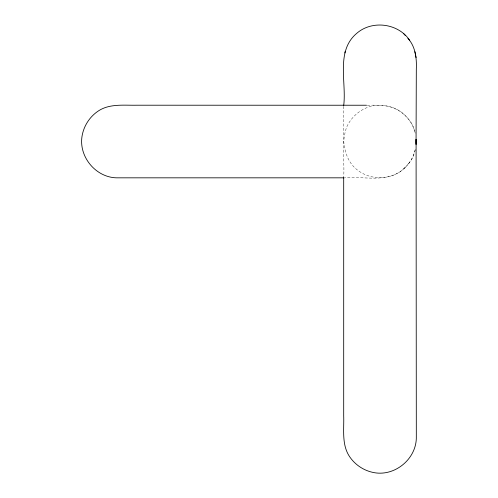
<?xml version="1.0" encoding="UTF-8"?>
<svg xmlns="http://www.w3.org/2000/svg" width="498" height="498" viewBox="0 0 498 498"><rect width="100%" height="100%" fill="white"/><g stroke="black" fill="none" stroke-linecap="round" stroke-linejoin="round"><path stroke-width="0.37" stroke-dasharray="2.49 1.87" d="M415.214 149.549C413.944 154.934 411.778 160.3 407.887 164.328M415.232 149.861C413.278 158.613 407.781 166.264 400.548 171.461C384.12 182.486 363.167 176.124 344.821 177.83M343.695 106.311C344.211 128.739 337.756 159.372 361.673 172.862C375.343 180.811 394.528 178.919 405.384 167.085M403.828 168.822L409.705 162.304M367.275 105.24C378.617 105.041 390.874 104.624 400.548 111.577C407.781 116.775 413.278 124.432 415.232 133.178M415.114 132.717C410.613 111.845 385.776 99.438 366.273 107.904C357.57 111.596 350.486 118.568 346.633 127.202C341.012 143.094 344.772 160.418 343.695 176.921"/><path stroke-width="0.75" d="M416.11 143.617L416.11 139.421M416.042 144.725L416.316 69.185C416.782 58.44 415.519 46.551 407.887 38.334M409.705 40.363C398.282 23.207 372.05 19.814 356.643 33.422C335.54 51.138 346.695 82.463 343.695 105.545M344.871 52.937L345.214 51.313M344.068 177.83L117.995 177.83C95.946 178.346 77.613 156.055 82.363 134.522C84.311 125.303 89.752 117.018 97.452 111.577C108.888 103.372 123.523 105.483 136.713 105.209L366.528 105.234M403.828 33.839L405.384 35.576M416.098 57.594L414.884 51.692M416.085 139.291L416.316 436.79C416.832 458.839 394.541 477.177 373.008 472.421C363.783 470.479 355.504 465.032 350.063 457.332C341.398 445.193 344.18 429.618 343.695 415.699L343.695 177.674"/></g></svg>
